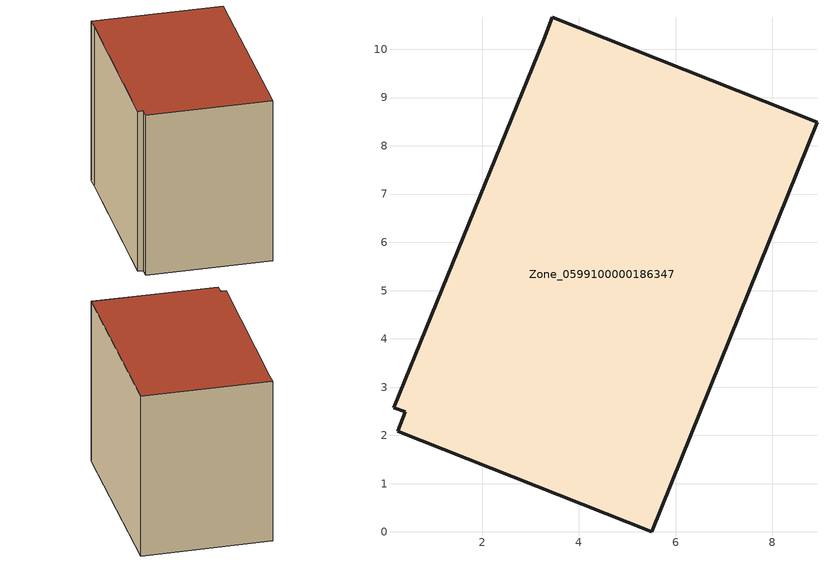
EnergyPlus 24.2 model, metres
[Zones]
Zone_0599100000186347
 floor ground (C_G): 3.27,10.2 3.45,10.67 8.93,8.49 5.51,0 0.25,2.09 0.4,2.49 0.16,2.58 z0
 wall outside (C_F): 0.25,2.09 5.51,0 8.93,8.49 3.45,10.67 3.27,10.2 0.16,2.58 0.4,2.49 0.25,2.09 z0:7.8
 roof outside (C_R): 3.45,10.67 3.27,10.2 0.16,2.58 0.4,2.49 0.25,2.09 5.51,0 8.93,8.49 z7.8
[BUILDING]
Pand.0599100000186347: North Axis=0; Terrain=City; Loads Convergence Tolerance Value=0.04; Temperature Convergence Tolerance Value=0.4; Solar Distribution=FullExterior; Maximum Number of Warmup Days=25; Minimum Number of Warmup Days=1
[Site:Location]
Rotterdam.The.Hague.AP_ZH_NLD Design_Conditions: Latitude=51.96; Longitude=4.45; Time Zone=1; Elevation=-4.5
[SITE:GROUNDTEMPERATURE:BUILDINGSURFACE]
18, 18, 18, 18, 18, 18, 18, 18, 18, 18, 18, 18
[MATERIAL] Thermal Absorptance=0.9; Solar Absorptance=0.7; Visible Absorptance=0.7
Name | Roughness | Thickness | Conductivity | Density | Specific Heat
G.TI.1975-1991 | MediumSmooth | 0.15 | 0.288461 | 540 | 1210
F.TI.1975-1991 | Rough | 0.3 | 0.230769 | 1920 | 840
R.TI.1975-1991 | MediumRough | 0.2 | 0.153846 | 1500 | 1000
[CONSTRUCTION]
C_G: G.TI.1975-1991
C_F: F.TI.1975-1991
C_R: R.TI.1975-1991
[ZONE]
Zone_0599100000186347: Type=1; Multiplier=1; Ceiling Height=Autocalculate; Volume=Autocalculate; Floor Area=autocalculate; Part of Total Floor Area=Yes
[ZONEINFILTRATION:DESIGNFLOWRATE]
Infil_Zone_0599100000186347: Zone or ZoneList or Space or SpaceList=Zone_0599100000186347; Schedule=AlwaysOn; Design Flow Rate Calculation Method=Flow/Area; Flow Rate per Floor Area=0.003; Constant Term Coefficient=1; Temperature Term Coefficient=0; Velocity Term Coefficient=0; Velocity Squared Term Coefficient=0
[HVACTEMPLATE:ZONE:IDEALLOADSAIRSYSTEM]
Zone_0599100000186347: Maximum Heating Supply Air Temperature=50; Minimum Cooling Supply Air Temperature=13; Maximum Heating Supply Air Humidity Ratio=0.0156; Minimum Cooling Supply Air Humidity Ratio=0.0077; Heating Limit=NoLimit; Cooling Limit=NoLimit; Dehumidification Control Type=ConstantSensibleHeatRatio; Cooling Sensible Heat Ratio=0.7; Dehumidification Setpoint=60; Humidification Control Type=None; Humidification Setpoint=30; Outdoor Air Method=None; Outdoor Air Flow Rate per Person=0.00944; Outdoor Air Flow Rate per Zone Floor Area=0; Outdoor Air Flow Rate per Zone=0; Demand Controlled Ventilation Type=None; Outdoor Air Economizer Type=NoEconomizer; Heat Recovery Type=None; Sensible Heat Recovery Effectiveness=0.7; Latent Heat Recovery Effectiveness=0.65
[ZONECONTROL:THERMOSTAT]
ThermostatControl_Zone_0599100000186347: Zone or ZoneList=Zone_0599100000186347; Control Type Schedule=DualSetpointControlType; Control 1=Thermostat_Zone_0599100000186347; Temperature Difference Between Cutout And Setpoint=0
[THERMOSTATSETPOINT:DUALSETPOINT]
Thermostat_Zone_0599100000186347: Heating Setpoint Temperature Schedule=HeatingSetpoint_Zone_0599100000186347; Cooling Setpoint Temperature Schedule=CoolingSetpoint_Zone_0599100000186347
[SCHEDULE:COMPACT]
HeatingSetpoint_Zone_0599100000186347: Through: 12/31, For: AllDays, Until: 24:00, 21
CoolingSetpoint_Zone_0599100000186347: Through: 12/31, For: AllDays, Until: 24:00, 24
DualSetpointControlType: Through: 12/31, For: AllDays, Until: 24:00, 4
AlwaysOn: Through: 12/31, For: AllDays, Until: 24:00, 1
